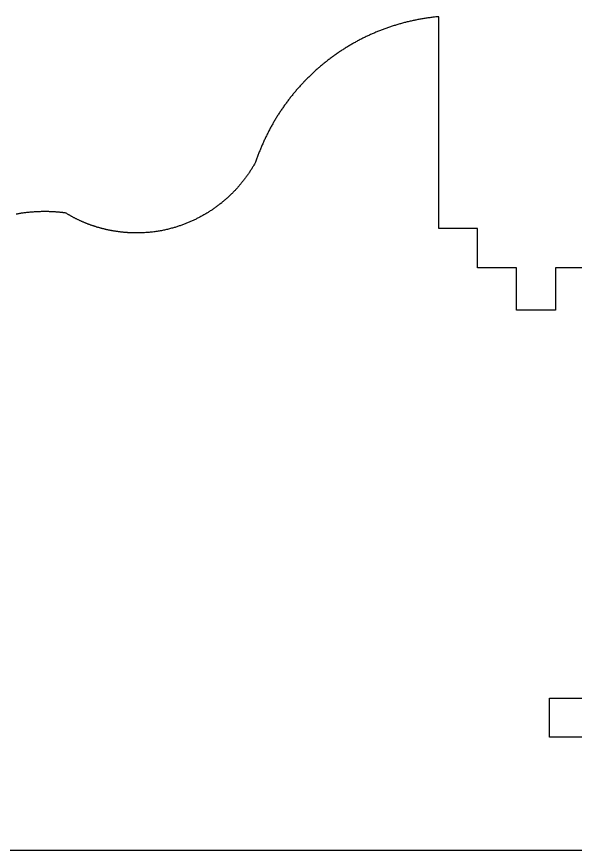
# Model space of a CAD drawing. Extents: x -331 to 1103, y -532 to 1751.
# Drawn here: x -156.2 to 18.4, y 247.5 to 508.3 of the extents above; entities that cross this region are included whole.
import ezdxf

# ---------------------------------------------------------------- set-up
doc = ezdxf.new("R2010")
doc.units = 0
doc.layers.add('Default_Layer', color=1, linetype='CONTINUOUS')

msp = doc.modelspace()

# ---------------------------------------------------------------- linework, layer by layer
at = {"layer": 'Default_Layer'}
for points in [[(24.28, 429.66), (12.14, 429.66), (12.14, 416.49), (-0.04, 416.49), (-0.04, 429.66), (-12.18, 429.66), (-12.18, 441.95), (-12.18, 441.95), (-24.31, 441.95), (-24.31, 508.25), (-24.63, 508.22), (-24.94, 508.19), (-25.25, 508.16), (-25.57, 508.12), (-25.88, 508.09), (-26.19, 508.05), (-26.5, 508.01), (-26.81, 507.97), (-27.12, 507.93), (-27.43, 507.89), (-27.74, 507.84), (-28.05, 507.8), (-28.36, 507.75), (-28.67, 507.7), (-28.98, 507.65), (-29.28, 507.6), (-29.59, 507.55), (-29.9, 507.5), (-30.2, 507.44), (-30.51, 507.39), (-30.81, 507.33), (-31.12, 507.27), (-31.42, 507.21), (-31.72, 507.15), (-32.02, 507.08), (-32.33, 507.02), (-32.63, 506.95), (-32.93, 506.88), (-33.23, 506.82), (-33.53, 506.75), (-33.83, 506.67), (-34.13, 506.6), (-34.43, 506.53), (-34.72, 506.45), (-35.02, 506.38), (-35.32, 506.3), (-35.61, 506.22), (-35.91, 506.14), (-36.2, 506.06), (-36.5, 505.97), (-36.79, 505.89), (-37.08, 505.8), (-37.38, 505.72), (-37.67, 505.63), (-37.96, 505.54), (-38.25, 505.45), (-38.54, 505.35), (-38.83, 505.26), (-39.12, 505.17), (-39.41, 505.07), (-39.7, 504.97), (-39.99, 504.87), (-40.27, 504.77), (-40.56, 504.67), (-40.84, 504.57), (-41.13, 504.47), (-41.41, 504.36), (-41.7, 504.26), (-41.98, 504.15), (-42.26, 504.04), (-42.54, 503.93), (-42.83, 503.82), (-43.11, 503.71), (-43.39, 503.59), (-43.67, 503.48), (-43.94, 503.36), (-44.22, 503.25), (-44.5, 503.13), (-44.78, 503.01), (-45.05, 502.89), (-45.33, 502.76), (-45.6, 502.64), (-45.88, 502.52), (-46.15, 502.39), (-46.42, 502.26), (-46.7, 502.14), (-46.97, 502.01), (-47.24, 501.88), (-47.51, 501.74), (-47.78, 501.61), (-48.05, 501.48), (-48.31, 501.34), (-48.58, 501.21), (-48.85, 501.07), (-49.11, 500.93), (-49.38, 500.79), (-49.64, 500.65), (-49.91, 500.51), (-50.17, 500.36), (-50.43, 500.22), (-50.69, 500.07), (-50.95, 499.93), (-51.21, 499.78), (-51.47, 499.63), (-51.73, 499.48), (-51.99, 499.33), (-52.25, 499.18), (-52.5, 499.02), (-52.76, 498.87), (-53.01, 498.71), (-53.27, 498.56), (-53.52, 498.4), (-53.77, 498.24), (-54.02, 498.08), (-54.28, 497.92), (-54.53, 497.76), (-54.78, 497.59), (-55.02, 497.43), (-55.27, 497.26), (-55.52, 497.1), (-55.77, 496.93), (-56.01, 496.76), (-56.26, 496.59), (-56.5, 496.42), (-56.74, 496.25), (-56.99, 496.07), (-57.23, 495.9), (-57.47, 495.72), (-57.71, 495.55), (-57.95, 495.37), (-58.19, 495.19), (-58.42, 495.01), (-58.66, 494.83), (-58.9, 494.65), (-59.13, 494.47), (-59.37, 494.28), (-59.6, 494.1), (-59.83, 493.91), (-60.06, 493.73), (-60.29, 493.54), (-60.52, 493.35), (-60.75, 493.16), (-60.98, 492.97), (-61.21, 492.78), (-61.43, 492.59), (-61.66, 492.39), (-61.89, 492.2), (-62.11, 492), (-62.33, 491.81), (-62.55, 491.61), (-62.78, 491.41), (-63, 491.21), (-63.22, 491.01), (-63.43, 490.81), (-63.65, 490.6), (-63.87, 490.4), (-64.08, 490.2), (-64.3, 489.99), (-64.51, 489.78), (-64.73, 489.58), (-64.94, 489.37), (-65.15, 489.16), (-65.36, 488.95), (-65.57, 488.74), (-65.78, 488.52), (-65.99, 488.31), (-66.19, 488.1), (-66.4, 487.88), (-66.6, 487.67), (-66.81, 487.45), (-67.01, 487.23), (-67.21, 487.01), (-67.41, 486.79), (-67.61, 486.57), (-67.81, 486.35), (-68.01, 486.13), (-68.21, 485.91), (-68.41, 485.68), (-68.6, 485.46), (-68.8, 485.23), (-68.99, 485), (-69.18, 484.78), (-69.37, 484.55), (-69.56, 484.32), (-69.75, 484.09), (-69.94, 483.86), (-70.13, 483.62), (-70.31, 483.39), (-70.5, 483.16), (-70.68, 482.92), (-70.87, 482.69), (-71.05, 482.45), (-71.23, 482.21), (-71.41, 481.97), (-71.59, 481.73), (-71.77, 481.49), (-71.95, 481.25), (-72.12, 481.01), (-72.3, 480.77), (-72.47, 480.53), (-72.65, 480.28), (-72.82, 480.04), (-72.99, 479.79), (-73.16, 479.55), (-73.33, 479.3), (-73.5, 479.05), (-73.66, 478.8), (-73.83, 478.55), (-73.99, 478.3), (-74.16, 478.05), (-74.32, 477.8), (-74.48, 477.54), (-74.64, 477.29), (-74.8, 477.04), (-74.96, 476.78), (-75.12, 476.52), (-75.27, 476.27), (-75.43, 476.01), (-75.58, 475.75), (-75.73, 475.49), (-75.88, 475.23), (-76.04, 474.97), (-76.18, 474.71), (-76.33, 474.45), (-76.48, 474.18), (-76.63, 473.92), (-76.77, 473.65), (-76.92, 473.39), (-77.06, 473.12), (-77.2, 472.86), (-77.34, 472.59), (-77.48, 472.32), (-77.62, 472.05), (-77.75, 471.78), (-77.89, 471.51), (-78.03, 471.24), (-78.16, 470.97), (-78.29, 470.7), (-78.42, 470.42), (-78.55, 470.15), (-78.68, 469.87), (-78.81, 469.6), (-78.94, 469.32), (-79.06, 469.05), (-79.19, 468.77), (-79.31, 468.49), (-79.43, 468.21), (-79.55, 467.93), (-79.67, 467.65), (-79.79, 467.37), (-79.91, 467.09), (-80.02, 466.81), (-80.14, 466.52), (-80.25, 466.24), (-80.36, 465.96), (-80.47, 465.67), (-80.58, 465.38), (-80.69, 465.1), (-80.8, 464.81), (-80.91, 464.52), (-81.01, 464.24), (-81.11, 463.95), (-81.22, 463.66), (-81.32, 463.37), (-81.42, 463.08), (-81.52, 462.79), (-81.65, 462.55), (-81.78, 462.31), (-81.91, 462.08), (-82.05, 461.85), (-82.18, 461.61), (-82.32, 461.38), (-82.46, 461.15), (-82.6, 460.92), (-82.74, 460.69), (-82.89, 460.46), (-83.03, 460.24), (-83.17, 460.01), (-83.32, 459.79), (-83.47, 459.56), (-83.62, 459.34), (-83.77, 459.12), (-83.92, 458.9), (-84.08, 458.68), (-84.23, 458.46), (-84.39, 458.24), (-84.54, 458.03), (-84.7, 457.81), (-84.86, 457.6), (-85.02, 457.39), (-85.18, 457.17), (-85.35, 456.96), (-85.51, 456.75), (-85.68, 456.55), (-85.85, 456.34), (-86.01, 456.13), (-86.18, 455.93), (-86.35, 455.72), (-86.53, 455.52), (-86.7, 455.32), (-86.87, 455.12), (-87.05, 454.92), (-87.23, 454.72), (-87.41, 454.52), (-87.58, 454.32), (-87.76, 454.13), (-87.95, 453.93), (-88.13, 453.74), (-88.31, 453.55), (-88.5, 453.36), (-88.68, 453.17), (-88.87, 452.98), (-89.06, 452.8), (-89.25, 452.61), (-89.44, 452.43), (-89.63, 452.24), (-89.83, 452.06), (-90.02, 451.88), (-90.22, 451.7), (-90.41, 451.52), (-90.61, 451.34), (-90.81, 451.17), (-91.01, 450.99), (-91.21, 450.82), (-91.41, 450.65), (-91.62, 450.48), (-91.82, 450.31), (-92.03, 450.14), (-92.23, 449.97), (-92.44, 449.81), (-92.65, 449.64), (-92.86, 449.48), (-93.07, 449.32), (-93.28, 449.15), (-93.49, 448.99), (-93.71, 448.84), (-93.92, 448.68), (-94.14, 448.52), (-94.36, 448.37), (-94.58, 448.22), (-94.79, 448.07), (-95.01, 447.91), (-95.24, 447.77), (-95.46, 447.62), (-95.68, 447.47), (-95.91, 447.33), (-96.13, 447.18), (-96.36, 447.04), (-96.58, 446.9), (-96.81, 446.76), (-97.04, 446.62), (-97.27, 446.49), (-97.5, 446.35), (-97.73, 446.22), (-97.97, 446.08), (-98.2, 445.95), (-98.44, 445.82), (-98.67, 445.7), (-98.91, 445.57), (-99.15, 445.44), (-99.39, 445.32), (-99.63, 445.2), (-99.87, 445.08), (-100.11, 444.96), (-100.35, 444.84), (-100.59, 444.72), (-100.84, 444.61), (-101.08, 444.49), (-101.33, 444.38), (-101.58, 444.27), (-101.82, 444.16), (-102.07, 444.05), (-102.32, 443.94), (-102.57, 443.84), (-102.82, 443.73), (-103.08, 443.63), (-103.33, 443.53), (-103.58, 443.43), (-103.84, 443.34), (-104.09, 443.24), (-104.35, 443.15), (-104.61, 443.05), (-104.87, 442.96), (-105.12, 442.87), (-105.38, 442.78), (-105.64, 442.7), (-105.91, 442.61), (-106.17, 442.53), (-106.43, 442.44), (-106.7, 442.36), (-106.96, 442.28), (-107.23, 442.21), (-107.49, 442.13), (-107.76, 442.06), (-108.07, 441.97), (-108.38, 441.89), (-108.7, 441.81), (-109.02, 441.73), (-109.34, 441.66), (-109.66, 441.58), (-109.99, 441.51), (-110.32, 441.44), (-110.65, 441.38), (-110.98, 441.31), (-111.31, 441.25), (-111.65, 441.19), (-111.99, 441.14), (-112.33, 441.09), (-112.68, 441.04), (-113.02, 440.99), (-113.37, 440.94), (-113.72, 440.9), (-114.07, 440.86), (-114.42, 440.82), (-114.77, 440.79), (-115.13, 440.76), (-115.48, 440.73), (-115.84, 440.7), (-116.2, 440.68), (-116.56, 440.66), (-116.74, 440.65), (-116.92, 440.65), (-117.1, 440.64), (-117.28, 440.63), (-117.47, 440.63), (-117.65, 440.62), (-117.83, 440.62), (-118.01, 440.61), (-118.19, 440.61), (-118.38, 440.61), (-118.56, 440.61), (-118.74, 440.61), (-118.93, 440.61), (-119.12, 440.61), (-119.32, 440.61), (-119.51, 440.61), (-119.7, 440.62), (-119.89, 440.62), (-120.08, 440.63), (-120.27, 440.63), (-120.46, 440.64), (-120.65, 440.65), (-120.84, 440.66), (-121.03, 440.67), (-121.22, 440.68), (-121.41, 440.69), (-121.59, 440.7), (-121.78, 440.72), (-121.97, 440.73), (-122.16, 440.74), (-122.35, 440.76), (-122.53, 440.77), (-122.72, 440.79), (-122.91, 440.81), (-123.09, 440.83), (-123.28, 440.85), (-123.47, 440.87), (-123.65, 440.89), (-123.84, 440.91), (-124.02, 440.93), (-124.21, 440.96), (-124.39, 440.98), (-124.58, 441.01), (-124.76, 441.03), (-124.95, 441.06), (-125.13, 441.09), (-125.31, 441.11), (-125.5, 441.14), (-125.68, 441.17), (-125.86, 441.2), (-126.05, 441.23), (-126.23, 441.27), (-126.41, 441.3), (-126.59, 441.33), (-126.77, 441.37), (-126.95, 441.4), (-127.13, 441.44), (-127.31, 441.47), (-127.49, 441.51), (-127.67, 441.55), (-127.85, 441.59), (-128.03, 441.63), (-128.21, 441.67), (-128.39, 441.71), (-128.57, 441.75), (-128.75, 441.79), (-128.92, 441.84), (-129.1, 441.88), (-129.28, 441.92), (-129.45, 441.97), (-129.63, 442.02), (-129.81, 442.06), (-129.98, 442.11), (-130.16, 442.16), (-130.33, 442.21), (-130.51, 442.26), (-130.68, 442.31), (-130.85, 442.36), (-131.03, 442.41), (-131.2, 442.46), (-131.37, 442.52), (-131.55, 442.57), (-131.72, 442.63), (-131.89, 442.68), (-132.06, 442.74), (-132.23, 442.79), (-132.4, 442.85), (-132.57, 442.91), (-132.74, 442.97), (-132.91, 443.03), (-133.08, 443.09), (-133.25, 443.15), (-133.42, 443.21), (-133.59, 443.27), (-133.75, 443.34), (-133.92, 443.4), (-134.09, 443.47), (-134.25, 443.53), (-134.42, 443.6), (-134.59, 443.66), (-134.75, 443.73), (-134.92, 443.8), (-135.08, 443.87), (-135.24, 443.93), (-135.41, 444), (-135.57, 444.07), (-135.73, 444.15), (-135.9, 444.22), (-136.06, 444.29), (-136.22, 444.36), (-136.38, 444.44), (-136.54, 444.51), (-136.7, 444.59), (-136.86, 444.66), (-137.02, 444.74), (-137.18, 444.81), (-137.34, 444.89), (-137.5, 444.97), (-137.65, 445.05), (-137.81, 445.13), (-137.97, 445.21), (-138.12, 445.29), (-138.28, 445.37), (-138.43, 445.45), (-138.59, 445.53), (-138.74, 445.62), (-138.9, 445.7), (-139.05, 445.78), (-139.2, 445.87), (-139.36, 445.96), (-139.51, 446.04), (-139.66, 446.13), (-139.81, 446.22), (-139.96, 446.3), (-140.11, 446.39), (-140.26, 446.48), (-140.41, 446.57), (-140.56, 446.66), (-140.71, 446.75), (-140.86, 446.84), (-141.04, 446.87), (-141.23, 446.89), (-141.42, 446.92), (-141.61, 446.94), (-141.8, 446.97), (-142, 446.99), (-142.19, 447.01), (-142.39, 447.03), (-142.59, 447.05), (-142.79, 447.07), (-142.99, 447.09), (-143.19, 447.1), (-143.39, 447.12), (-143.6, 447.14), (-143.8, 447.15), (-144.01, 447.17), (-144.22, 447.18), (-144.43, 447.19), (-144.64, 447.21), (-144.85, 447.22), (-145.06, 447.23), (-145.27, 447.24), (-145.48, 447.24), (-145.7, 447.25), (-145.91, 447.26), (-146.13, 447.27), (-146.34, 447.27), (-146.56, 447.27), (-146.77, 447.28), (-146.99, 447.28), (-147.2, 447.28), (-147.42, 447.28), (-147.7, 447.28), (-147.97, 447.28), (-148.25, 447.27), (-148.53, 447.27), (-148.8, 447.26), (-149.08, 447.25), (-149.35, 447.24), (-149.63, 447.23), (-149.9, 447.22), (-150.17, 447.21), (-150.45, 447.19), (-150.72, 447.17), (-150.99, 447.15), (-151.26, 447.13), (-151.53, 447.11), (-151.8, 447.09), (-152.07, 447.07), (-152.34, 447.04), (-152.61, 447.01), (-152.88, 446.98), (-153.15, 446.95), (-153.42, 446.92), (-153.69, 446.89), (-153.96, 446.85), (-154.22, 446.82), (-154.49, 446.78), (-154.75, 446.74), (-155.02, 446.7), (-155.29, 446.66), (-155.55, 446.62), (-155.81, 446.57), (-156.08, 446.53), (-156.34, 446.48)], [(354.4, 282.94), (10.3, 282.94), (10.3, 295.12), (347.44, 295.12)], [(-326.83, 247.5), (362.8, 247.5)]]:
    msp.add_lwpolyline(points, dxfattribs=at)

doc.saveas('drawing.dxf')
